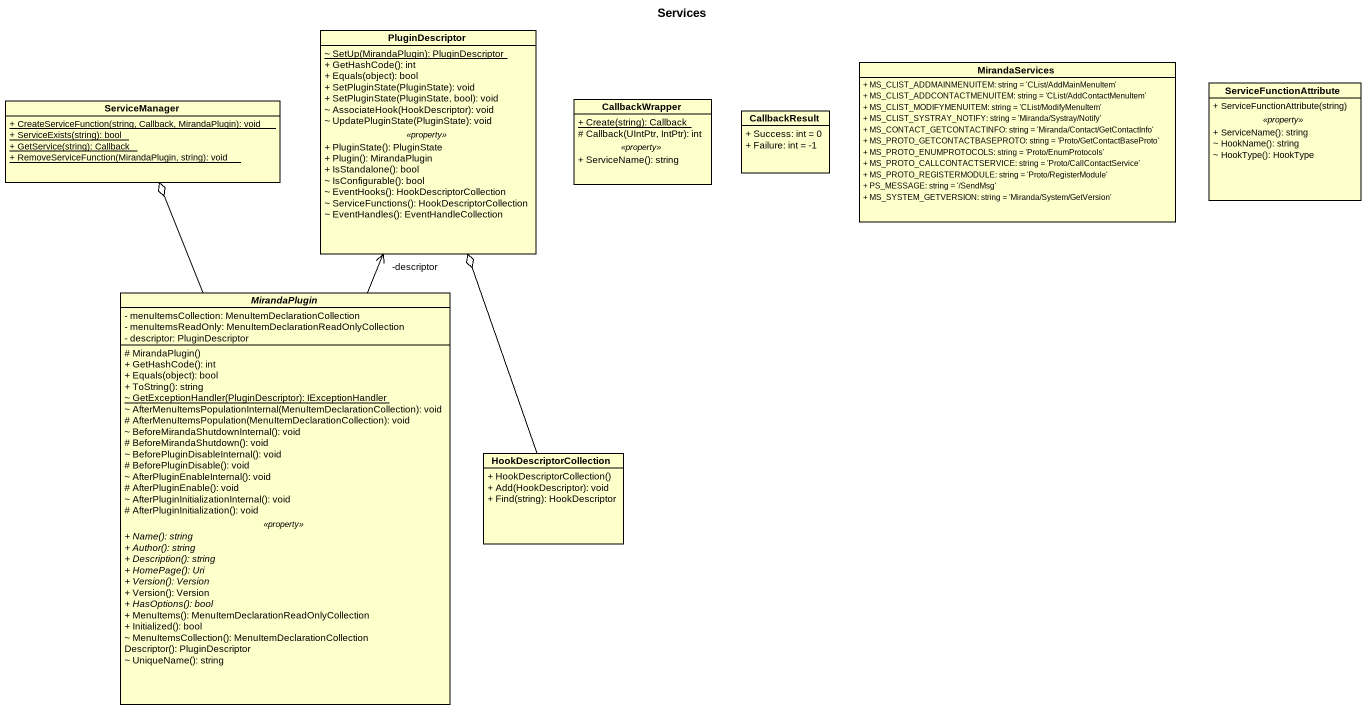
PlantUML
@startuml
title Services
hide circle
hide empty members
skinparam classAttributeIconSize 0
class PluginDescriptor {
  {static} ~ SetUp(MirandaPlugin): PluginDescriptor
  + GetHashCode(): int
  + Equals(object): bool
  + SetPluginState(PluginState): void
  + SetPluginState(PluginState, bool): void
  ~ AssociateHook(HookDescriptor): void
  ~ UpdatePluginState(PluginState): void
  .. <<property>> ..
  + PluginState(): PluginState
  + Plugin(): MirandaPlugin
  + IsStandalone(): bool
  ~ IsConfigurable(): bool
  ~ EventHooks(): HookDescriptorCollection
  ~ ServiceFunctions(): HookDescriptorCollection
  ~ EventHandles(): EventHandleCollection
}
class CallbackWrapper {
  {static} + Create(string): Callback
  # Callback(UIntPtr, IntPtr): int
  .. <<property>> ..
  + ServiceName(): string
}
class MirandaServices {
  + MS_CLIST_ADDMAINMENUITEM: string = 'CList/AddMainMenuItem'
  + MS_CLIST_ADDCONTACTMENUITEM: string = 'CList/AddContactMenuItem'
  + MS_CLIST_MODIFYMENUITEM: string = 'CList/ModifyMenuItem'
  + MS_CLIST_SYSTRAY_NOTIFY: string = 'Miranda/Systray/Notify'
  + MS_CONTACT_GETCONTACTINFO: string = 'Miranda/Contact/GetContactInfo'
  + MS_PROTO_GETCONTACTBASEPROTO: string = 'Proto/GetContactBaseProto'
  + MS_PROTO_ENUMPROTOCOLS: string = 'Proto/EnumProtocols'
  + MS_PROTO_CALLCONTACTSERVICE: string = 'Proto/CallContactService'
  + MS_PROTO_REGISTERMODULE: string = 'Proto/RegisterModule'
  + PS_MESSAGE: string = '/SendMsg'
  + MS_SYSTEM_GETVERSION: string = 'Miranda/System/GetVersion'
}
class ServiceFunctionAttribute {
  + ServiceFunctionAttribute(string)
  .. <<property>> ..
  + ServiceName(): string
  ~ HookName(): string
  ~ HookType(): HookType
}
class ServiceManager {
  {static} + CreateServiceFunction(string, Callback, MirandaPlugin): void
  {static} + ServiceExists(string): bool
  {static} + GetService(string): Callback
  {static} + RemoveServiceFunction(MirandaPlugin, string): void
}
class CallbackResult {
  + Success: int = 0
  + Failure: int = -1
}
abstract class MirandaPlugin {
  - menuItemsCollection: MenuItemDeclarationCollection
  - menuItemsReadOnly: MenuItemDeclarationReadOnlyCollection
  - descriptor: PluginDescriptor
  --
  # MirandaPlugin()
  + GetHashCode(): int
  + Equals(object): bool
  + ToString(): string
  {static} ~ GetExceptionHandler(PluginDescriptor): IExceptionHandler
  ~ AfterMenuItemsPopulationInternal(MenuItemDeclarationCollection): void
  # AfterMenuItemsPopulation(MenuItemDeclarationCollection): void
  ~ BeforeMirandaShutdownInternal(): void
  # BeforeMirandaShutdown(): void
  ~ BeforePluginDisableInternal(): void
  # BeforePluginDisable(): void
  ~ AfterPluginEnableInternal(): void
  # AfterPluginEnable(): void
  ~ AfterPluginInitializationInternal(): void
  # AfterPluginInitialization(): void
  .. <<property>> ..
  {abstract} + Name(): string
  {abstract} + Author(): string
  {abstract} + Description(): string
  {abstract} + HomePage(): Uri
  {abstract} + Version(): Version
  + Version(): Version
  {abstract} + HasOptions(): bool
  + MenuItems(): MenuItemDeclarationReadOnlyCollection
  + Initialized(): bool
  ~ MenuItemsCollection(): MenuItemDeclarationCollection
  Descriptor(): PluginDescriptor
  ~ UniqueName(): string
}
class HookDescriptorCollection {
  + HookDescriptorCollection()
  + Add(HookDescriptor): void
  + Find(string): HookDescriptor
}
MirandaPlugin -up-> "-descriptor" PluginDescriptor
MirandaPlugin -up-o ServiceManager
HookDescriptorCollection -up-o PluginDescriptor
@enduml
